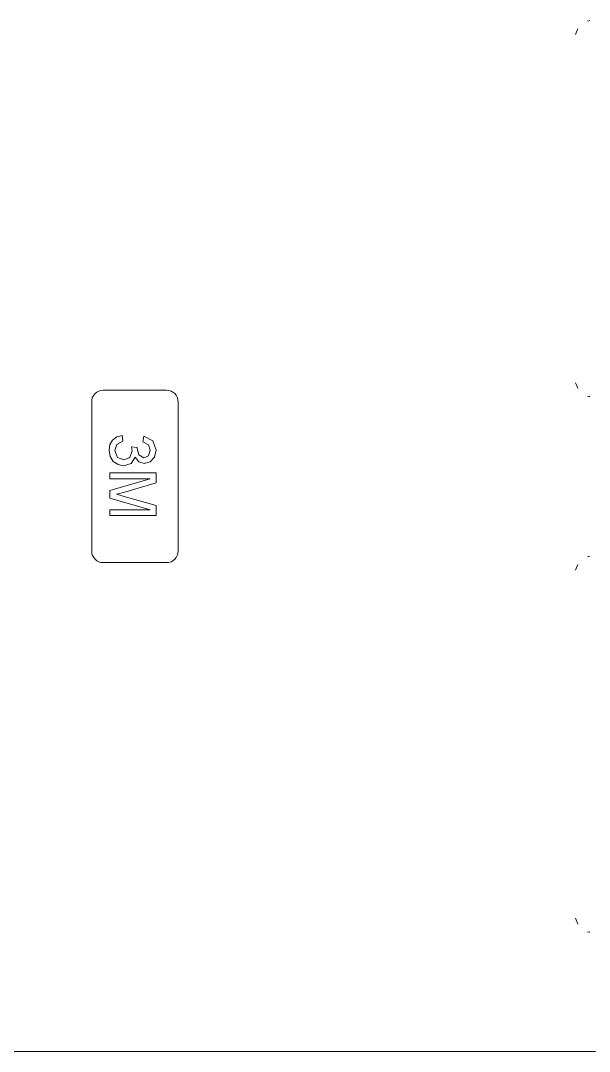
# Model space of a CAD drawing. Header units: millimetres. Extents: x 155920 to 295199, y -4084 to 97293.
# Drawn here: x 195235 to 196223, y 30207 to 32000 of the extents above; entities that cross this region are included whole.
import ezdxf

# ---------------------------------------------------------------- set-up
doc = ezdxf.new("R2010")
doc.units = ezdxf.units.MM
doc.header["$MEASUREMENT"] = 0
doc.layers.add('G-IMPT', color=8, linetype='CONTINUOUS', lineweight=9)
doc.layers.add('I-FURN', color=8, linetype='CONTINUOUS', lineweight=9)

msp = doc.modelspace()

# ---------------------------------------------------------------- linework, layer by layer
at = {"layer": 'G-IMPT'}
for p, q in [((196219.6, 31999.3), (196222, 31999.8)), ((196223.6, 32000), (196222, 31999.8)), ((196198.6, 31975.9), (196200.9, 31981.5)), ((196202.7, 31985.9), (196200.9, 31981.5)), ((196198.6, 31370.3), (196200.9, 31364.7)), ((196202.7, 31360.3), (196200.9, 31364.7)), ((196219.6, 31346.9), (196222, 31346.5)), ((196223.6, 31346.2), (196222, 31346.5)), ((196219.6, 31067.7), (196222, 31068.2)), ((196223.6, 31068.4), (196222, 31068.2)), ((196198.6, 31044.3), (196200.9, 31050)), ((196202.7, 31054.4), (196200.9, 31050)), ((196198.6, 30438.8), (196200.9, 30433.1)), ((196202.7, 30428.7), (196200.9, 30433.1)), ((196219.6, 30415.4), (196222, 30414.9)), ((196223.6, 30414.7), (196222, 30414.9))]:
    msp.add_line(p, q, dxfattribs=at)
at = {"layer": 'I-FURN'}
for p, q in [((195488.4, 31357.3), (195378.4, 31357.3)), ((195358.4, 31337.3), (195358.4, 31077.3)), ((195508.4, 31077.3), (195508.4, 31337.3)), ((195394.8, 31270.6), (195390.1, 31262.7)), ((195402, 31276.1), (195394.8, 31270.6)), ((195401.8, 31263), (195412.4, 31268.5)), ((195411.1, 31278.6), (195402, 31276.1)), ((195412.4, 31268.5), (195411.1, 31278.6)), ((195448.8, 31277.3), (195447.5, 31267.3)), ((195447.5, 31267.3), (195456.9, 31262.3)), ((195464.5, 31269.1), (195448.8, 31277.3)), ((195470.1, 31253.1), (195464.5, 31269.1)), ((195390.1, 31262.7), (195388.5, 31253)), ((195388.5, 31253), (195390.3, 31242.2)), ((195398.5, 31252.6), (195401.8, 31263)), ((195403, 31240.4), (195398.5, 31252.6)), ((195428.5, 31251.8), (195424.4, 31240.4)), ((195437.5, 31257.7), (195427.4, 31258.8)), ((195427.4, 31258.8), (195428.5, 31251.8)), ((195437.4, 31256.1), (195437.5, 31257.7)), ((195440.2, 31244.7), (195437.4, 31256.1)), ((195456.9, 31262.3), (195460.1, 31252.8)), ((195460.1, 31252.8), (195457, 31243.3)), ((195467.4, 31241), (195470.1, 31253.1)), ((195390.3, 31242.2), (195395.9, 31233.5)), ((195395.9, 31233.5), (195404.1, 31227.8)), ((195414, 31235.9), (195403, 31240.4)), ((195413.8, 31225.8), (195426.9, 31229.7)), ((195424.4, 31240.4), (195414, 31235.9)), ((195426.9, 31229.7), (195433.8, 31240.6)), ((195433.8, 31240.6), (195440.4, 31232.4)), ((195449.1, 31239.6), (195440.2, 31244.7)), ((195440.4, 31232.4), (195449.7, 31229.6)), ((195457, 31243.3), (195449.1, 31239.6)), ((195449.7, 31229.6), (195459.8, 31232.5)), ((195459.8, 31232.5), (195467.4, 31241)), ((195389.8, 31213.3), (195389.8, 31203.2)), ((195470.1, 31213.3), (195389.8, 31213.3)), ((195404.1, 31227.8), (195413.8, 31225.8)), ((195470.1, 31196), (195470.1, 31213.3)), ((195389.8, 31203.2), (195460.1, 31203.2)), ((195460.1, 31203.2), (195389.8, 31183)), ((195413.5, 31179.5), (195470.1, 31196)), ((195389.8, 31183), (195389.8, 31169.4)), ((195401.6, 31176.2), (195413.5, 31179.5)), ((195414.5, 31172.6), (195401.6, 31176.2)), ((195389.8, 31169.4), (195460.1, 31149.2)), ((195470.1, 31156.5), (195414.5, 31172.6)), ((195460.1, 31149.2), (195389.8, 31149.2)), ((195389.8, 31149.2), (195389.8, 31139.2)), ((195389.8, 31139.2), (195470.1, 31139.2)), ((195470.1, 31139.2), (195470.1, 31156.5)), ((195378.4, 31057.3), (195488.4, 31057.3)), ((194633.4, 30207.3), (196233.4, 30207.3))]:
    msp.add_line(p, q, dxfattribs=at)
for centre, start, end in [((195378.4, 31337.3), 90, 180), ((195488.4, 31337.3), 0, 90), ((195378.4, 31077.3), 180, 270), ((195488.4, 31077.3), 270, 0)]:
    msp.add_arc(centre, 20, start, end, dxfattribs=at)

doc.saveas('drawing.dxf')
